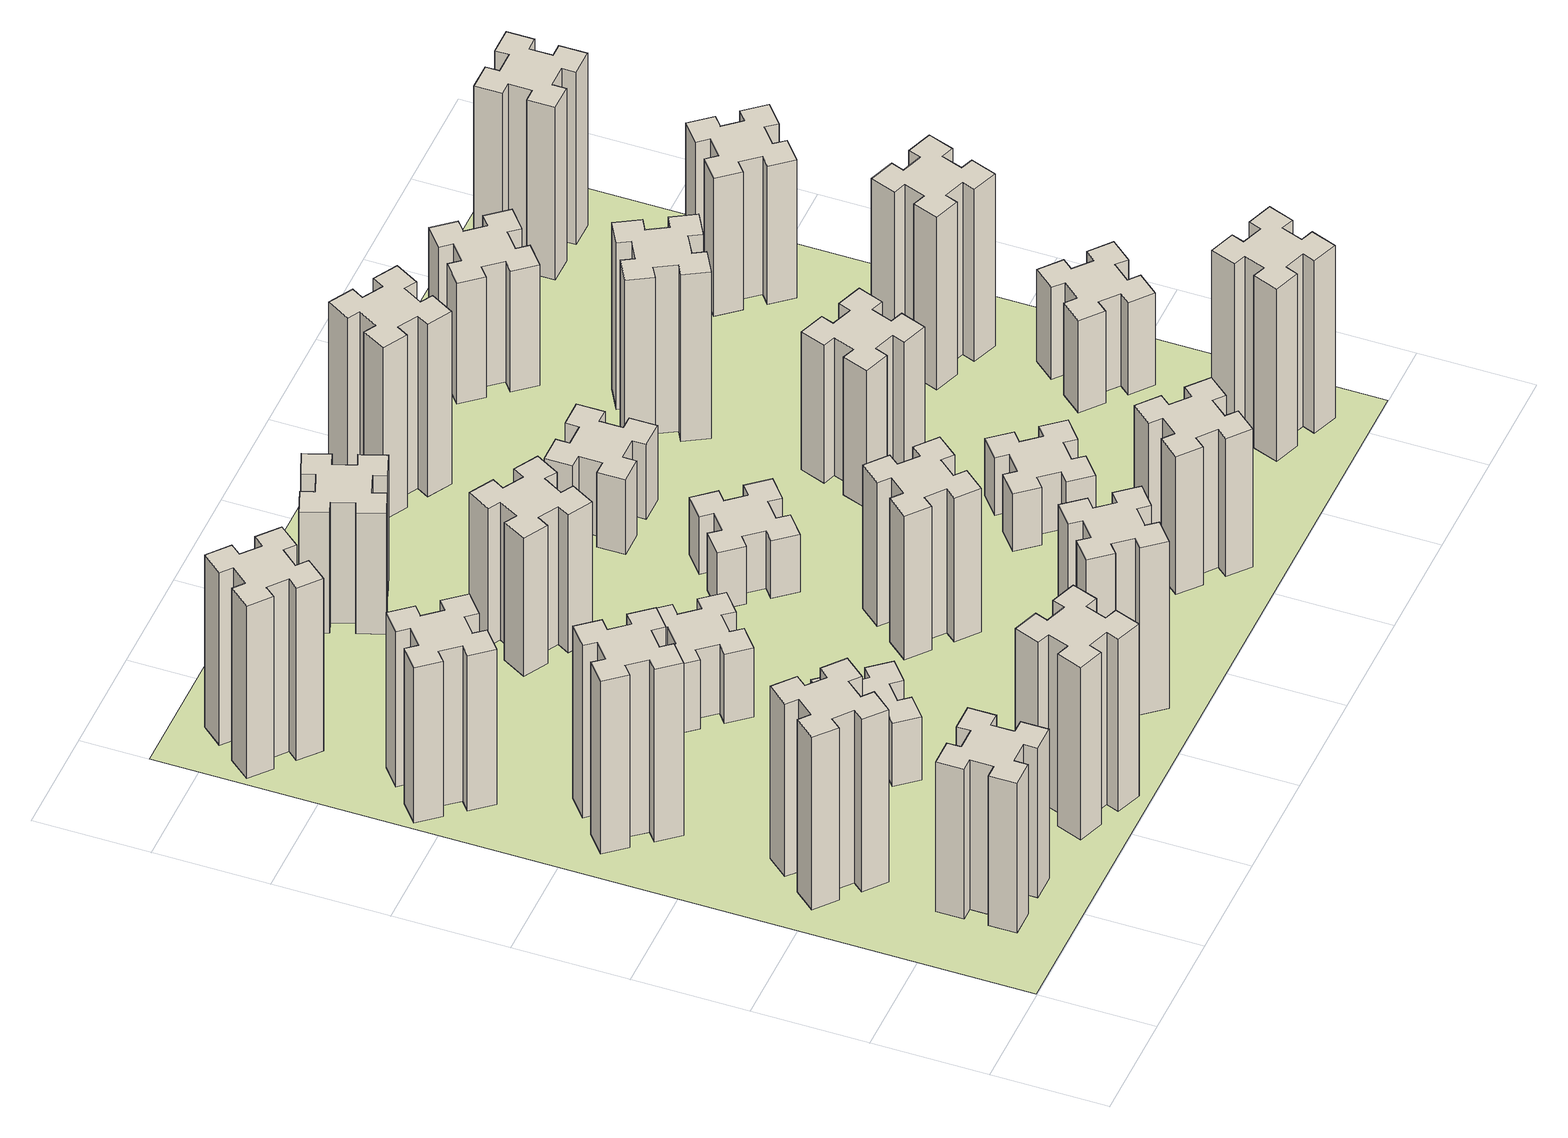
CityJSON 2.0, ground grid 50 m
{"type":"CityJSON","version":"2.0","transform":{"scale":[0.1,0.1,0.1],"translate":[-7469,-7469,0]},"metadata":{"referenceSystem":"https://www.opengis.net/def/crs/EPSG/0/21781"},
"CityObjects":{
"building1":{"type":"Building","attributes":{"class":"1000","function":"1000","usage":"1000","yearOfConstruction":2016,"roofType":"1000","measuredHeight":78,"storeysAboveGround":30,"storeysBelowGround":0},"geometry":[{"type":"Solid","lod":"1","boundaries":[[[[0,1,2,3,4,5,6,7,8,9,10,11,12,13,14,15,16,17,18,19]],[[17,16,20,21]],[[16,15,22,20]],[[15,14,23,22]],[[14,13,24,23]],[[13,12,25,24]],[[12,11,26,25]],[[11,10,27,26]],[[10,9,28,27]],[[9,8,29,28]],[[8,7,30,29]],[[7,6,31,30]],[[6,5,32,31]],[[5,4,33,32]],[[4,3,34,33]],[[3,2,35,34]],[[2,1,36,35]],[[1,0,37,36]],[[0,19,38,37]],[[19,18,39,38]],[[18,17,21,39]],[[24,25,26,27,28,29,30,31,32,33,34,35,36,37,38,39,21,20,22,23]]]]}]},
"building2":{"type":"Building","attributes":{"class":"1000","function":"1000","usage":"1000","yearOfConstruction":2016,"roofType":"1000","measuredHeight":90,"storeysAboveGround":30,"storeysBelowGround":0},"geometry":[{"type":"Solid","lod":"1","boundaries":[[[[40,41,42,43,44,45,46,47,48,49,50,51,52,53,54,55,56,57,58,59]],[[57,56,60,61]],[[56,55,62,60]],[[55,54,63,62]],[[54,53,64,63]],[[53,52,65,64]],[[52,51,66,65]],[[51,50,67,66]],[[50,49,68,67]],[[49,48,69,68]],[[48,47,70,69]],[[47,46,71,70]],[[46,45,72,71]],[[45,44,73,72]],[[44,43,74,73]],[[43,42,75,74]],[[42,41,76,75]],[[41,40,77,76]],[[40,59,78,77]],[[59,58,79,78]],[[58,57,61,79]],[[64,65,66,67,68,69,70,71,72,73,74,75,76,77,78,79,61,60,62,63]]]]}]},
"building3":{"type":"Building","attributes":{"class":"1000","function":"1000","usage":"1000","yearOfConstruction":2016,"roofType":"1000","measuredHeight":90,"storeysAboveGround":30,"storeysBelowGround":0},"geometry":[{"type":"Solid","lod":"1","boundaries":[[[[80,81,82,83,84,85,86,87,88,89,90,91,92,93,94,95,96,97,98,99]],[[97,96,100,101]],[[96,95,102,100]],[[95,94,103,102]],[[94,93,104,103]],[[93,92,105,104]],[[92,91,106,105]],[[91,90,107,106]],[[90,89,108,107]],[[89,88,109,108]],[[88,87,110,109]],[[87,86,111,110]],[[86,85,112,111]],[[85,84,113,112]],[[84,83,114,113]],[[83,82,115,114]],[[82,81,116,115]],[[81,80,117,116]],[[80,99,118,117]],[[99,98,119,118]],[[98,97,101,119]],[[104,105,106,107,108,109,110,111,112,113,114,115,116,117,118,119,101,100,102,103]]]]}]},
"building4":{"type":"Building","attributes":{"class":"1000","function":"1000","usage":"1000","yearOfConstruction":2016,"roofType":"1000","measuredHeight":81,"storeysAboveGround":30,"storeysBelowGround":0},"geometry":[{"type":"Solid","lod":"1","boundaries":[[[[120,121,122,123,124,125,126,127,128,129,130,131,132,133,134,135,136,137,138,139]],[[137,136,140,141]],[[136,135,142,140]],[[135,134,143,142]],[[134,133,144,143]],[[133,132,145,144]],[[132,131,146,145]],[[131,130,147,146]],[[130,129,148,147]],[[129,128,149,148]],[[128,127,150,149]],[[127,126,151,150]],[[126,125,152,151]],[[125,124,153,152]],[[124,123,154,153]],[[123,122,155,154]],[[122,121,156,155]],[[121,120,157,156]],[[120,139,158,157]],[[139,138,159,158]],[[138,137,141,159]],[[144,145,146,147,148,149,150,151,152,153,154,155,156,157,158,159,141,140,142,143]]]]}]},
"building5":{"type":"Building","attributes":{"class":"1000","function":"1000","usage":"1000","yearOfConstruction":2016,"roofType":"1000","measuredHeight":90,"storeysAboveGround":30,"storeysBelowGround":0},"geometry":[{"type":"Solid","lod":"1","boundaries":[[[[160,161,162,163,164,165,166,167,168,169,170,171,172,173,174,175,176,177,178,179]],[[177,176,180,181]],[[176,175,182,180]],[[175,174,183,182]],[[174,173,184,183]],[[173,172,185,184]],[[172,171,186,185]],[[171,170,187,186]],[[170,169,188,187]],[[169,168,189,188]],[[168,167,190,189]],[[167,166,191,190]],[[166,165,192,191]],[[165,164,193,192]],[[164,163,194,193]],[[163,162,195,194]],[[162,161,196,195]],[[161,160,197,196]],[[160,179,198,197]],[[179,178,199,198]],[[178,177,181,199]],[[184,185,186,187,188,189,190,191,192,193,194,195,196,197,198,199,181,180,182,183]]]]}]},
"building6":{"type":"Building","attributes":{"class":"1000","function":"1000","usage":"1000","yearOfConstruction":2016,"roofType":"1000","measuredHeight":90,"storeysAboveGround":30,"storeysBelowGround":0},"geometry":[{"type":"Solid","lod":"1","boundaries":[[[[200,201,202,203,204,205,206,207,208,209,210,211,212,213,214,215,216,217,218,219]],[[217,216,220,221]],[[216,215,222,220]],[[215,214,223,222]],[[214,213,224,223]],[[213,212,225,224]],[[212,211,226,225]],[[211,210,227,226]],[[210,209,228,227]],[[209,208,229,228]],[[208,207,230,229]],[[207,206,231,230]],[[206,205,232,231]],[[205,204,233,232]],[[204,203,234,233]],[[203,202,235,234]],[[202,201,236,235]],[[201,200,237,236]],[[200,219,238,237]],[[219,218,239,238]],[[218,217,221,239]],[[224,225,226,227,228,229,230,231,232,233,234,235,236,237,238,239,221,220,222,223]]]]}]},
"building7":{"type":"Building","attributes":{"class":"1000","function":"1000","usage":"1000","yearOfConstruction":2016,"roofType":"1000","measuredHeight":33,"storeysAboveGround":30,"storeysBelowGround":0},"geometry":[{"type":"Solid","lod":"1","boundaries":[[[[240,241,242,243,244,245,246,247,248,249,250,251,252,253,254,255,256,257,258,259]],[[257,256,260,261]],[[256,255,262,260]],[[255,254,263,262]],[[254,253,264,263]],[[253,252,265,264]],[[252,251,266,265]],[[251,250,267,266]],[[250,249,268,267]],[[249,248,269,268]],[[248,247,270,269]],[[247,246,271,270]],[[246,245,272,271]],[[245,244,273,272]],[[244,243,274,273]],[[243,242,275,274]],[[242,241,276,275]],[[241,240,277,276]],[[240,259,278,277]],[[259,258,279,278]],[[258,257,261,279]],[[264,265,266,267,268,269,270,271,272,273,274,275,276,277,278,279,261,260,262,263]]]]}]},
"building8":{"type":"Building","attributes":{"class":"1000","function":"1000","usage":"1000","yearOfConstruction":2016,"roofType":"1000","measuredHeight":36,"storeysAboveGround":30,"storeysBelowGround":0},"geometry":[{"type":"Solid","lod":"1","boundaries":[[[[280,281,282,283,284,285,286,287,288,289,290,291,292,293,294,295,296,297,298,299]],[[297,296,300,301]],[[296,295,302,300]],[[295,294,303,302]],[[294,293,304,303]],[[293,292,305,304]],[[292,291,306,305]],[[291,290,307,306]],[[290,289,308,307]],[[289,288,309,308]],[[288,287,310,309]],[[287,286,311,310]],[[286,285,312,311]],[[285,284,313,312]],[[284,283,314,313]],[[283,282,315,314]],[[282,281,316,315]],[[281,280,317,316]],[[280,299,318,317]],[[299,298,319,318]],[[298,297,301,319]],[[304,305,306,307,308,309,310,311,312,313,314,315,316,317,318,319,301,300,302,303]]]]}]},
"building9":{"type":"Building","attributes":{"class":"1000","function":"1000","usage":"1000","yearOfConstruction":2016,"roofType":"1000","measuredHeight":87,"storeysAboveGround":30,"storeysBelowGround":0},"geometry":[{"type":"Solid","lod":"1","boundaries":[[[[320,321,322,323,324,325,326,327,328,329,330,331,332,333,334,335,336,337,338,339]],[[337,336,340,341]],[[336,335,342,340]],[[335,334,343,342]],[[334,333,344,343]],[[333,332,345,344]],[[332,331,346,345]],[[331,330,347,346]],[[330,329,348,347]],[[329,328,349,348]],[[328,327,350,349]],[[327,326,351,350]],[[326,325,352,351]],[[325,324,353,352]],[[324,323,354,353]],[[323,322,355,354]],[[322,321,356,355]],[[321,320,357,356]],[[320,339,358,357]],[[339,338,359,358]],[[338,337,341,359]],[[344,345,346,347,348,349,350,351,352,353,354,355,356,357,358,359,341,340,342,343]]]]}]},
"building10":{"type":"Building","attributes":{"class":"1000","function":"1000","usage":"1000","yearOfConstruction":2016,"roofType":"1000","measuredHeight":72,"storeysAboveGround":30,"storeysBelowGround":0},"geometry":[{"type":"Solid","lod":"1","boundaries":[[[[360,361,362,363,364,365,366,367,368,369,370,371,372,373,374,375,376,377,378,379]],[[377,376,380,381]],[[376,375,382,380]],[[375,374,383,382]],[[374,373,384,383]],[[373,372,385,384]],[[372,371,386,385]],[[371,370,387,386]],[[370,369,388,387]],[[369,368,389,388]],[[368,367,390,389]],[[367,366,391,390]],[[366,365,392,391]],[[365,364,393,392]],[[364,363,394,393]],[[363,362,395,394]],[[362,361,396,395]],[[361,360,397,396]],[[360,379,398,397]],[[379,378,399,398]],[[378,377,381,399]],[[384,385,386,387,388,389,390,391,392,393,394,395,396,397,398,399,381,380,382,383]]]]}]},
"building11":{"type":"Building","attributes":{"class":"1000","function":"1000","usage":"1000","yearOfConstruction":2016,"roofType":"1000","measuredHeight":63,"storeysAboveGround":30,"storeysBelowGround":0},"geometry":[{"type":"Solid","lod":"1","boundaries":[[[[400,401,402,403,404,405,406,407,408,409,410,411,412,413,414,415,416,417,418,419]],[[417,416,420,421]],[[416,415,422,420]],[[415,414,423,422]],[[414,413,424,423]],[[413,412,425,424]],[[412,411,426,425]],[[411,410,427,426]],[[410,409,428,427]],[[409,408,429,428]],[[408,407,430,429]],[[407,406,431,430]],[[406,405,432,431]],[[405,404,433,432]],[[404,403,434,433]],[[403,402,435,434]],[[402,401,436,435]],[[401,400,437,436]],[[400,419,438,437]],[[419,418,439,438]],[[418,417,421,439]],[[424,425,426,427,428,429,430,431,432,433,434,435,436,437,438,439,421,420,422,423]]]]}]},
"building12":{"type":"Building","attributes":{"class":"1000","function":"1000","usage":"1000","yearOfConstruction":2016,"roofType":"1000","measuredHeight":75,"storeysAboveGround":30,"storeysBelowGround":0},"geometry":[{"type":"Solid","lod":"1","boundaries":[[[[440,441,442,443,444,445,446,447,448,449,450,451,452,453,454,455,456,457,458,459]],[[457,456,460,461]],[[456,455,462,460]],[[455,454,463,462]],[[454,453,464,463]],[[453,452,465,464]],[[452,451,466,465]],[[451,450,467,466]],[[450,449,468,467]],[[449,448,469,468]],[[448,447,470,469]],[[447,446,471,470]],[[446,445,472,471]],[[445,444,473,472]],[[444,443,474,473]],[[443,442,475,474]],[[442,441,476,475]],[[441,440,477,476]],[[440,459,478,477]],[[459,458,479,478]],[[458,457,461,479]],[[464,465,466,467,468,469,470,471,472,473,474,475,476,477,478,479,461,460,462,463]]]]}]},
"building13":{"type":"Building","attributes":{"class":"1000","function":"1000","usage":"1000","yearOfConstruction":2016,"roofType":"1000","measuredHeight":30,"storeysAboveGround":30,"storeysBelowGround":0},"geometry":[{"type":"Solid","lod":"1","boundaries":[[[[480,481,482,483,484,485,486,487,488,489,490,491,492,493,494,495,496,497,498,499]],[[497,496,500,501]],[[496,495,502,500]],[[495,494,503,502]],[[494,493,504,503]],[[493,492,505,504]],[[492,491,506,505]],[[491,490,507,506]],[[490,489,508,507]],[[489,488,509,508]],[[488,487,510,509]],[[487,486,511,510]],[[486,485,512,511]],[[485,484,513,512]],[[484,483,514,513]],[[483,482,515,514]],[[482,481,516,515]],[[481,480,517,516]],[[480,499,518,517]],[[499,498,519,518]],[[498,497,501,519]],[[504,505,506,507,508,509,510,511,512,513,514,515,516,517,518,519,501,500,502,503]]]]}]},
"building14":{"type":"Building","attributes":{"class":"1000","function":"1000","usage":"1000","yearOfConstruction":2016,"roofType":"1000","measuredHeight":72,"storeysAboveGround":30,"storeysBelowGround":0},"geometry":[{"type":"Solid","lod":"1","boundaries":[[[[520,521,522,523,524,525,526,527,528,529,530,531,532,533,534,535,536,537,538,539]],[[537,536,540,541]],[[536,535,542,540]],[[535,534,543,542]],[[534,533,544,543]],[[533,532,545,544]],[[532,531,546,545]],[[531,530,547,546]],[[530,529,548,547]],[[529,528,549,548]],[[528,527,550,549]],[[527,526,551,550]],[[526,525,552,551]],[[525,524,553,552]],[[524,523,554,553]],[[523,522,555,554]],[[522,521,556,555]],[[521,520,557,556]],[[520,539,558,557]],[[539,538,559,558]],[[538,537,541,559]],[[544,545,546,547,548,549,550,551,552,553,554,555,556,557,558,559,541,540,542,543]]]]}]},
"building15":{"type":"Building","attributes":{"class":"1000","function":"1000","usage":"1000","yearOfConstruction":2016,"roofType":"1000","measuredHeight":39,"storeysAboveGround":30,"storeysBelowGround":0},"geometry":[{"type":"Solid","lod":"1","boundaries":[[[[560,561,562,563,564,565,566,567,568,569,570,571,572,573,574,575,576,577,578,579]],[[577,576,580,581]],[[576,575,582,580]],[[575,574,583,582]],[[574,573,584,583]],[[573,572,585,584]],[[572,571,586,585]],[[571,570,587,586]],[[570,569,588,587]],[[569,568,589,588]],[[568,567,590,589]],[[567,566,591,590]],[[566,565,592,591]],[[565,564,593,592]],[[564,563,594,593]],[[563,562,595,594]],[[562,561,596,595]],[[561,560,597,596]],[[560,579,598,597]],[[579,578,599,598]],[[578,577,581,599]],[[584,585,586,587,588,589,590,591,592,593,594,595,596,597,598,599,581,580,582,583]]]]}]},
"building16":{"type":"Building","attributes":{"class":"1000","function":"1000","usage":"1000","yearOfConstruction":2016,"roofType":"1000","measuredHeight":90,"storeysAboveGround":30,"storeysBelowGround":0},"geometry":[{"type":"Solid","lod":"1","boundaries":[[[[600,601,602,603,604,605,606,607,608,609,610,611,612,613,614,615,616,617,618,619]],[[617,616,620,621]],[[616,615,622,620]],[[615,614,623,622]],[[614,613,624,623]],[[613,612,625,624]],[[612,611,626,625]],[[611,610,627,626]],[[610,609,628,627]],[[609,608,629,628]],[[608,607,630,629]],[[607,606,631,630]],[[606,605,632,631]],[[605,604,633,632]],[[604,603,634,633]],[[603,602,635,634]],[[602,601,636,635]],[[601,600,637,636]],[[600,619,638,637]],[[619,618,639,638]],[[618,617,621,639]],[[624,625,626,627,628,629,630,631,632,633,634,635,636,637,638,639,621,620,622,623]]]]}]},
"building17":{"type":"Building","attributes":{"class":"1000","function":"1000","usage":"1000","yearOfConstruction":2016,"roofType":"1000","measuredHeight":30,"storeysAboveGround":30,"storeysBelowGround":0},"geometry":[{"type":"Solid","lod":"1","boundaries":[[[[640,641,642,643,644,645,646,647,648,649,650,651,652,653,654,655,656,657,658,659]],[[657,656,660,661]],[[656,655,662,660]],[[655,654,663,662]],[[654,653,664,663]],[[653,652,665,664]],[[652,651,666,665]],[[651,650,667,666]],[[650,649,668,667]],[[649,648,669,668]],[[648,647,670,669]],[[647,646,671,670]],[[646,645,672,671]],[[645,644,673,672]],[[644,643,674,673]],[[643,642,675,674]],[[642,641,676,675]],[[641,640,677,676]],[[640,659,678,677]],[[659,658,679,678]],[[658,657,661,679]],[[664,665,666,667,668,669,670,671,672,673,674,675,676,677,678,679,661,660,662,663]]]]}]},
"building18":{"type":"Building","attributes":{"class":"1000","function":"1000","usage":"1000","yearOfConstruction":2016,"roofType":"1000","measuredHeight":72,"storeysAboveGround":30,"storeysBelowGround":0},"geometry":[{"type":"Solid","lod":"1","boundaries":[[[[680,681,682,683,684,685,686,687,688,689,690,691,692,693,694,695,696,697,698,699]],[[697,696,700,701]],[[696,695,702,700]],[[695,694,703,702]],[[694,693,704,703]],[[693,692,705,704]],[[692,691,706,705]],[[691,690,707,706]],[[690,689,708,707]],[[689,688,709,708]],[[688,687,710,709]],[[687,686,711,710]],[[686,685,712,711]],[[685,684,713,712]],[[684,683,714,713]],[[683,682,715,714]],[[682,681,716,715]],[[681,680,717,716]],[[680,699,718,717]],[[699,698,719,718]],[[698,697,701,719]],[[704,705,706,707,708,709,710,711,712,713,714,715,716,717,718,719,701,700,702,703]]]]}]},
"building19":{"type":"Building","attributes":{"class":"1000","function":"1000","usage":"1000","yearOfConstruction":2016,"roofType":"1000","measuredHeight":87,"storeysAboveGround":30,"storeysBelowGround":0},"geometry":[{"type":"Solid","lod":"1","boundaries":[[[[720,721,722,723,724,725,726,727,728,729,730,731,732,733,734,735,736,737,738,739]],[[737,736,740,741]],[[736,735,742,740]],[[735,734,743,742]],[[734,733,744,743]],[[733,732,745,744]],[[732,731,746,745]],[[731,730,747,746]],[[730,729,748,747]],[[729,728,749,748]],[[728,727,750,749]],[[727,726,751,750]],[[726,725,752,751]],[[725,724,753,752]],[[724,723,754,753]],[[723,722,755,754]],[[722,721,756,755]],[[721,720,757,756]],[[720,739,758,757]],[[739,738,759,758]],[[738,737,741,759]],[[744,745,746,747,748,749,750,751,752,753,754,755,756,757,758,759,741,740,742,743]]]]}]},
"building20":{"type":"Building","attributes":{"class":"1000","function":"1000","usage":"1000","yearOfConstruction":2016,"roofType":"1000","measuredHeight":90,"storeysAboveGround":30,"storeysBelowGround":0},"geometry":[{"type":"Solid","lod":"1","boundaries":[[[[760,761,762,763,764,765,766,767,768,769,770,771,772,773,774,775,776,777,778,779]],[[777,776,780,781]],[[776,775,782,780]],[[775,774,783,782]],[[774,773,784,783]],[[773,772,785,784]],[[772,771,786,785]],[[771,770,787,786]],[[770,769,788,787]],[[769,768,789,788]],[[768,767,790,789]],[[767,766,791,790]],[[766,765,792,791]],[[765,764,793,792]],[[764,763,794,793]],[[763,762,795,794]],[[762,761,796,795]],[[761,760,797,796]],[[760,779,798,797]],[[779,778,799,798]],[[778,777,781,799]],[[784,785,786,787,788,789,790,791,792,793,794,795,796,797,798,799,781,780,782,783]]]]}]},
"building21":{"type":"Building","attributes":{"class":"1000","function":"1000","usage":"1000","yearOfConstruction":2016,"roofType":"1000","measuredHeight":63,"storeysAboveGround":30,"storeysBelowGround":0},"geometry":[{"type":"Solid","lod":"1","boundaries":[[[[800,801,802,803,804,805,806,807,808,809,810,811,812,813,814,815,816,817,818,819]],[[817,816,820,821]],[[816,815,822,820]],[[815,814,823,822]],[[814,813,824,823]],[[813,812,825,824]],[[812,811,826,825]],[[811,810,827,826]],[[810,809,828,827]],[[809,808,829,828]],[[808,807,830,829]],[[807,806,831,830]],[[806,805,832,831]],[[805,804,833,832]],[[804,803,834,833]],[[803,802,835,834]],[[802,801,836,835]],[[801,800,837,836]],[[800,819,838,837]],[[819,818,839,838]],[[818,817,821,839]],[[824,825,826,827,828,829,830,831,832,833,834,835,836,837,838,839,821,820,822,823]]]]}]},
"building22":{"type":"Building","attributes":{"class":"1000","function":"1000","usage":"1000","yearOfConstruction":2016,"roofType":"1000","measuredHeight":48,"storeysAboveGround":30,"storeysBelowGround":0},"geometry":[{"type":"Solid","lod":"1","boundaries":[[[[840,841,842,843,844,845,846,847,848,849,850,851,852,853,854,855,856,857,858,859]],[[857,856,860,861]],[[856,855,862,860]],[[855,854,863,862]],[[854,853,864,863]],[[853,852,865,864]],[[852,851,866,865]],[[851,850,867,866]],[[850,849,868,867]],[[849,848,869,868]],[[848,847,870,869]],[[847,846,871,870]],[[846,845,872,871]],[[845,844,873,872]],[[844,843,874,873]],[[843,842,875,874]],[[842,841,876,875]],[[841,840,877,876]],[[840,859,878,877]],[[859,858,879,878]],[[858,857,861,879]],[[864,865,866,867,868,869,870,871,872,873,874,875,876,877,878,879,861,860,862,863]]]]}]},
"building23":{"type":"Building","attributes":{"class":"1000","function":"1000","usage":"1000","yearOfConstruction":2016,"roofType":"1000","measuredHeight":90,"storeysAboveGround":30,"storeysBelowGround":0},"geometry":[{"type":"Solid","lod":"1","boundaries":[[[[880,881,882,883,884,885,886,887,888,889,890,891,892,893,894,895,896,897,898,899]],[[897,896,900,901]],[[896,895,902,900]],[[895,894,903,902]],[[894,893,904,903]],[[893,892,905,904]],[[892,891,906,905]],[[891,890,907,906]],[[890,889,908,907]],[[889,888,909,908]],[[888,887,910,909]],[[887,886,911,910]],[[886,885,912,911]],[[885,884,913,912]],[[884,883,914,913]],[[883,882,915,914]],[[882,881,916,915]],[[881,880,917,916]],[[880,899,918,917]],[[899,898,919,918]],[[898,897,901,919]],[[904,905,906,907,908,909,910,911,912,913,914,915,916,917,918,919,901,900,902,903]]]]}]},
"building24":{"type":"Building","attributes":{"class":"1000","function":"1000","usage":"1000","yearOfConstruction":2016,"roofType":"1000","measuredHeight":72,"storeysAboveGround":30,"storeysBelowGround":0},"geometry":[{"type":"Solid","lod":"1","boundaries":[[[[920,921,922,923,924,925,926,927,928,929,930,931,932,933,934,935,936,937,938,939]],[[937,936,940,941]],[[936,935,942,940]],[[935,934,943,942]],[[934,933,944,943]],[[933,932,945,944]],[[932,931,946,945]],[[931,930,947,946]],[[930,929,948,947]],[[929,928,949,948]],[[928,927,950,949]],[[927,926,951,950]],[[926,925,952,951]],[[925,924,953,952]],[[924,923,954,953]],[[923,922,955,954]],[[922,921,956,955]],[[921,920,957,956]],[[920,939,958,957]],[[939,938,959,958]],[[938,937,941,959]],[[944,945,946,947,948,949,950,951,952,953,954,955,956,957,958,959,941,940,942,943]]]]}]},
"building25":{"type":"Building","attributes":{"class":"1000","function":"1000","usage":"1000","yearOfConstruction":2016,"roofType":"1000","measuredHeight":90,"storeysAboveGround":30,"storeysBelowGround":0},"geometry":[{"type":"Solid","lod":"1","boundaries":[[[[960,961,962,963,964,965,966,967,968,969,970,971,972,973,974,975,976,977,978,979]],[[977,976,980,981]],[[976,975,982,980]],[[975,974,983,982]],[[974,973,984,983]],[[973,972,985,984]],[[972,971,986,985]],[[971,970,987,986]],[[970,969,988,987]],[[969,968,989,988]],[[968,967,990,989]],[[967,966,991,990]],[[966,965,992,991]],[[965,964,993,992]],[[964,963,994,993]],[[963,962,995,994]],[[962,961,996,995]],[[961,960,997,996]],[[960,979,998,997]],[[979,978,999,998]],[[978,977,981,999]],[[984,985,986,987,988,989,990,991,992,993,994,995,996,997,998,999,981,980,982,983]]]]}]},
"landuse1":{"type":"LandUse","attributes":{"name":"plot1","function":"1010"},"geometry":[{"type":"MultiSurface","lod":"1","boundaries":[[[1000,1001,1002,1003]]]}]}
},
"vertices":[
[365,425,0],[365,325,0],[305,325,0],[305,205,0],[425,205,0],[425,265,0],[525,265,0],[525,205,0],[645,205,0],[645,325,0],[585,325,0],[585,425,0],[645,425,0],[645,545,0],[525,545,0],[525,485,0],[425,485,0],[425,545,0],[305,545,0],[305,425,0],[425,485,780],[425,545,780],[525,485,780],[525,545,780],[645,545,780],[645,425,780],[585,425,780],[585,325,780],[645,325,780],[645,205,780],[525,205,780],[525,265,780],[425,265,780],[425,205,780],[305,205,780],[305,325,780],[365,325,780],[365,425,780],[305,425,780],[305,545,780],
[484,1067,0],[408,1132,0],[446,1178,0],[354,1255,0],[277,1163,0],[323,1124,0],[259,1048,0],[213,1086,0],[136,994,0],[228,917,0],[266,963,0],[343,899,0],[304,853,0],[396,776,0],[473,868,0],[427,906,0],[492,983,0],[538,944,0],[615,1036,0],[523,1113,0],[492,983,900],[538,944,900],[427,906,900],[473,868,900],[396,776,900],[304,853,900],[343,899,900],[266,963,900],[228,917,900],[136,994,900],[213,1086,900],[259,1048,900],[323,1124,900],[277,1163,900],[354,1255,900],[446,1178,900],[408,1132,900],[484,1067,900],[523,1113,900],[615,1036,900],
[492,1888,0],[427,1964,0],[473,2003,0],[396,2095,0],[304,2018,0],[343,1972,0],[266,1907,0],[228,1953,0],[136,1876,0],[213,1784,0],[259,1823,0],[323,1746,0],[277,1708,0],[354,1616,0],[446,1693,0],[408,1739,0],[484,1803,0],[523,1757,0],[615,1834,0],[538,1926,0],[484,1803,900],[523,1757,900],[408,1739,900],[446,1693,900],[354,1616,900],[277,1708,900],[323,1746,900],[259,1823,900],[213,1784,900],[136,1876,900],[228,1953,900],[266,1907,900],[343,1972,900],[304,2018,900],[396,2095,900],[473,2003,900],[427,1964,900],[492,1888,900],[538,1926,900],[615,1834,900],
[243,2712,0],[166,2647,0],[128,2693,0],[36,2616,0],[113,2524,0],[159,2563,0],[223,2486,0],[177,2448,0],[254,2356,0],[346,2433,0],[308,2479,0],[384,2543,0],[423,2497,0],[515,2574,0],[438,2666,0],[392,2628,0],[327,2704,0],[373,2743,0],[296,2835,0],[204,2758,0],[327,2704,810],[373,2743,810],[392,2628,810],[438,2666,810],[515,2574,810],[423,2497,810],[384,2543,810],[308,2479,810],[346,2433,810],[254,2356,810],[177,2448,810],[223,2486,810],[159,2563,810],[113,2524,810],[36,2616,810],[128,2693,810],[166,2647,810],[243,2712,810],[204,2758,810],[296,2835,810],
[1029,360,0],[995,266,0],[939,287,0],[897,174,0],[1010,133,0],[1031,189,0],[1125,155,0],[1104,99,0],[1217,57,0],[1258,170,0],[1202,191,0],[1236,285,0],[1292,264,0],[1333,377,0],[1220,418,0],[1200,362,0],[1106,396,0],[1127,452,0],[1014,493,0],[973,380,0],[1106,396,900],[1127,452,900],[1200,362,900],[1220,418,900],[1333,377,900],[1292,264,900],[1236,285,900],[1202,191,900],[1258,170,900],[1217,57,900],[1104,99,900],[1125,155,900],[1031,189,900],[1010,133,900],[897,174,900],[939,287,900],[995,266,900],[1029,360,900],[973,380,900],[1014,493,900],
[384,3387,0],[308,3452,0],[346,3498,0],[254,3575,0],[177,3483,0],[223,3444,0],[159,3368,0],[113,3406,0],[36,3314,0],[128,3237,0],[166,3283,0],[243,3219,0],[204,3173,0],[296,3096,0],[373,3188,0],[327,3226,0],[392,3303,0],[438,3264,0],[515,3356,0],[423,3433,0],[392,3303,900],[438,3264,900],[327,3226,900],[373,3188,900],[296,3096,900],[204,3173,900],[243,3219,900],[166,3283,900],[128,3237,900],[36,3314,900],[113,3406,900],[159,3368,900],[223,3444,900],[177,3483,900],[254,3575,900],[346,3498,900],[308,3452,900],[384,3387,900],[423,3433,900],[515,3356,900],
[983,1232,0],[906,1167,0],[868,1213,0],[776,1136,0],[853,1044,0],[899,1083,0],[963,1006,0],[917,968,0],[994,876,0],[1086,953,0],[1048,999,0],[1124,1063,0],[1163,1017,0],[1255,1094,0],[1178,1186,0],[1132,1148,0],[1067,1224,0],[1113,1263,0],[1036,1355,0],[944,1278,0],[1067,1224,330],[1113,1263,330],[1132,1148,330],[1178,1186,330],[1255,1094,330],[1163,1017,330],[1124,1063,330],[1048,999,330],[1086,953,330],[994,876,330],[917,968,330],[963,1006,330],[899,1083,330],[853,1044,330],[776,1136,330],[868,1213,330],[906,1167,330],[983,1232,330],[944,1278,330],[1036,1355,330],
[1083,1972,0],[1006,1907,0],[968,1953,0],[876,1876,0],[953,1784,0],[999,1823,0],[1063,1746,0],[1017,1708,0],[1094,1616,0],[1186,1693,0],[1148,1739,0],[1224,1803,0],[1263,1757,0],[1355,1834,0],[1278,1926,0],[1232,1888,0],[1167,1964,0],[1213,2003,0],[1136,2095,0],[1044,2018,0],[1167,1964,360],[1213,2003,360],[1232,1888,360],[1278,1926,360],[1355,1834,360],[1263,1757,360],[1224,1803,360],[1148,1739,360],[1186,1693,360],[1094,1616,360],[1017,1708,360],[1063,1746,360],[999,1823,360],[953,1784,360],[876,1876,360],[968,1953,360],[1006,1907,360],[1083,1972,360],[1044,2018,360],[1136,2095,360],
[1639,343,0],[1703,266,0],[1657,228,0],[1734,136,0],[1826,213,0],[1788,259,0],[1864,323,0],[1903,277,0],[1995,354,0],[1918,446,0],[1872,408,0],[1807,484,0],[1853,523,0],[1776,615,0],[1684,538,0],[1723,492,0],[1646,427,0],[1608,473,0],[1516,396,0],[1593,304,0],[1646,427,870],[1608,473,870],[1723,492,870],[1684,538,870],[1776,615,870],[1853,523,870],[1807,484,870],[1872,408,870],[1918,446,870],[1995,354,870],[1903,277,870],[1864,323,870],[1788,259,870],[1826,213,870],[1734,136,870],[1657,228,870],[1703,266,870],[1639,343,870],[1593,304,870],[1516,396,870],
[1117,2525,0],[1204,2475,0],[1174,2423,0],[1278,2363,0],[1338,2467,0],[1286,2497,0],[1336,2584,0],[1388,2554,0],[1448,2658,0],[1344,2718,0],[1314,2666,0],[1227,2716,0],[1257,2768,0],[1153,2828,0],[1093,2724,0],[1145,2694,0],[1095,2607,0],[1043,2637,0],[983,2533,0],[1087,2473,0],[1095,2607,720],[1043,2637,720],[1145,2694,720],[1093,2724,720],[1153,2828,720],[1257,2768,720],[1227,2716,720],[1314,2666,720],[1344,2718,720],[1448,2658,720],[1388,2554,720],[1336,2584,720],[1286,2497,720],[1338,2467,720],[1278,2363,720],[1174,2423,720],[1204,2475,720],[1117,2525,720],[1087,2473,720],[983,2533,720],
[1125,3456,0],[1031,3422,0],[1010,3478,0],[897,3437,0],[939,3324,0],[995,3345,0],[1029,3251,0],[973,3230,0],[1014,3117,0],[1127,3159,0],[1106,3215,0],[1200,3249,0],[1220,3193,0],[1333,3234,0],[1292,3347,0],[1236,3326,0],[1202,3420,0],[1258,3440,0],[1217,3553,0],[1104,3512,0],[1202,3420,630],[1258,3440,630],[1236,3326,630],[1292,3347,630],[1333,3234,630],[1220,3193,630],[1200,3249,630],[1106,3215,630],[1127,3159,630],[1014,3117,630],[973,3230,630],[1029,3251,630],[995,3345,630],[939,3324,630],[897,3437,630],[1010,3478,630],[1031,3422,630],[1125,3456,630],[1104,3512,630],[1217,3553,630],
[1803,1324,0],[1739,1248,0],[1693,1286,0],[1616,1194,0],[1708,1117,0],[1746,1163,0],[1823,1099,0],[1784,1053,0],[1876,976,0],[1953,1068,0],[1907,1106,0],[1972,1183,0],[2018,1144,0],[2095,1236,0],[2003,1313,0],[1964,1267,0],[1888,1332,0],[1926,1378,0],[1834,1455,0],[1757,1363,0],[1888,1332,750],[1926,1378,750],[1964,1267,750],[2003,1313,750],[2095,1236,750],[2018,1144,750],[1972,1183,750],[1907,1106,750],[1953,1068,750],[1876,976,750],[1784,1053,750],[1823,1099,750],[1746,1163,750],[1708,1117,750],[1616,1194,750],[1693,1286,750],[1739,1248,750],[1803,1324,750],[1757,1363,750],[1834,1455,750],
[1972,1988,0],[1907,2064,0],[1953,2103,0],[1876,2195,0],[1784,2118,0],[1823,2072,0],[1746,2007,0],[1708,2053,0],[1616,1976,0],[1693,1884,0],[1739,1923,0],[1803,1846,0],[1757,1808,0],[1834,1716,0],[1926,1793,0],[1888,1839,0],[1964,1903,0],[2003,1857,0],[2095,1934,0],[2018,2026,0],[1964,1903,300],[2003,1857,300],[1888,1839,300],[1926,1793,300],[1834,1716,300],[1757,1808,300],[1803,1846,300],[1739,1923,300],[1693,1884,300],[1616,1976,300],[1708,2053,300],[1746,2007,300],[1823,2072,300],[1784,2118,300],[1876,2195,300],[1953,2103,300],[1907,2064,300],[1972,1988,300],[2018,2026,300],[2095,1934,300],
[2486,323,0],[2563,259,0],[2524,213,0],[2616,136,0],[2693,228,0],[2647,266,0],[2712,343,0],[2758,304,0],[2835,396,0],[2743,473,0],[2704,427,0],[2628,492,0],[2666,538,0],[2574,615,0],[2497,523,0],[2543,484,0],[2479,408,0],[2433,446,0],[2356,354,0],[2448,277,0],[2479,408,720],[2433,446,720],[2543,484,720],[2497,523,720],[2574,615,720],[2666,538,720],[2628,492,720],[2704,427,720],[2743,473,720],[2835,396,720],[2758,304,720],[2712,343,720],[2647,266,720],[2693,228,720],[2616,136,720],[2524,213,720],[2563,259,720],[2486,323,720],[2448,277,720],[2356,354,720],
[2065,2545,0],[2065,2645,0],[2125,2645,0],[2125,2765,0],[2005,2765,0],[2005,2705,0],[1905,2705,0],[1905,2765,0],[1785,2765,0],[1785,2645,0],[1845,2645,0],[1845,2545,0],[1785,2545,0],[1785,2425,0],[1905,2425,0],[1905,2485,0],[2005,2485,0],[2005,2425,0],[2125,2425,0],[2125,2545,0],[2005,2485,390],[2005,2425,390],[1905,2485,390],[1905,2425,390],[1785,2425,390],[1785,2545,390],[1845,2545,390],[1845,2645,390],[1785,2645,390],[1785,2765,390],[1905,2765,390],[1905,2705,390],[2005,2705,390],[2005,2765,390],[2125,2765,390],[2125,2645,390],[2065,2645,390],[2065,2545,390],[2125,2545,390],[2125,2425,390],
[1954,3506,0],[1867,3556,0],[1897,3608,0],[1793,3668,0],[1733,3564,0],[1785,3534,0],[1735,3447,0],[1683,3477,0],[1623,3373,0],[1727,3313,0],[1757,3365,0],[1844,3315,0],[1814,3263,0],[1918,3203,0],[1978,3307,0],[1926,3337,0],[1976,3424,0],[2028,3394,0],[2088,3498,0],[1984,3558,0],[1976,3424,900],[2028,3394,900],[1926,3337,900],[1978,3307,900],[1918,3203,900],[1814,3263,900],[1844,3315,900],[1757,3365,900],[1727,3313,900],[1623,3373,900],[1683,3477,900],[1735,3447,900],[1785,3534,900],[1733,3564,900],[1793,3668,900],[1897,3608,900],[1867,3556,900],[1954,3506,900],[1984,3558,900],[2088,3498,900],
[2563,1132,0],[2486,1067,0],[2448,1113,0],[2356,1036,0],[2433,944,0],[2479,983,0],[2543,906,0],[2497,868,0],[2574,776,0],[2666,853,0],[2628,899,0],[2704,963,0],[2743,917,0],[2835,994,0],[2758,1086,0],[2712,1048,0],[2647,1124,0],[2693,1163,0],[2616,1255,0],[2524,1178,0],[2647,1124,300],[2693,1163,300],[2712,1048,300],[2758,1086,300],[2835,994,300],[2743,917,300],[2704,963,300],[2628,899,300],[2666,853,300],[2574,776,300],[2497,868,300],[2543,906,300],[2479,983,300],[2433,944,300],[2356,1036,300],[2448,1113,300],[2486,1067,300],[2563,1132,300],[2524,1178,300],[2616,1255,300],
[2682,1671,0],[2716,1765,0],[2772,1744,0],[2813,1857,0],[2700,1898,0],[2680,1842,0],[2586,1876,0],[2607,1932,0],[2494,1973,0],[2453,1860,0],[2509,1840,0],[2475,1746,0],[2419,1767,0],[2377,1654,0],[2490,1613,0],[2511,1669,0],[2605,1635,0],[2584,1579,0],[2697,1537,0],[2738,1650,0],[2605,1635,720],[2584,1579,720],[2511,1669,720],[2490,1613,720],[2377,1654,720],[2419,1767,720],[2475,1746,720],[2509,1840,720],[2453,1860,720],[2494,1973,720],[2607,1932,720],[2586,1876,720],[2680,1842,720],[2700,1898,720],[2813,1857,720],[2772,1744,720],[2716,1765,720],[2682,1671,720],[2738,1650,720],[2697,1537,720],
[2475,2584,0],[2525,2497,0],[2473,2467,0],[2533,2363,0],[2637,2423,0],[2607,2475,0],[2694,2525,0],[2724,2473,0],[2828,2533,0],[2768,2637,0],[2716,2607,0],[2666,2694,0],[2718,2724,0],[2658,2828,0],[2554,2768,0],[2584,2716,0],[2497,2666,0],[2467,2718,0],[2363,2658,0],[2423,2554,0],[2497,2666,870],[2467,2718,870],[2584,2716,870],[2554,2768,870],[2658,2828,870],[2718,2724,870],[2666,2694,870],[2716,2607,870],[2768,2637,870],[2828,2533,870],[2724,2473,870],[2694,2525,870],[2607,2475,870],[2637,2423,870],[2533,2363,870],[2473,2467,870],[2525,2497,870],[2475,2584,870],[2423,2554,870],[2363,2658,870],
[3351,289,0],[3445,255,0],[3424,199,0],[3537,157,0],[3578,270,0],[3522,291,0],[3556,385,0],[3612,364,0],[3653,477,0],[3540,518,0],[3520,462,0],[3426,496,0],[3447,552,0],[3334,593,0],[3293,480,0],[3349,460,0],[3315,366,0],[3259,387,0],[3217,274,0],[3330,233,0],[3315,366,900],[3259,387,900],[3349,460,900],[3293,480,900],[3334,593,900],[3447,552,900],[3426,496,900],[3520,462,900],[3540,518,900],[3653,477,900],[3612,364,900],[3556,385,900],[3522,291,900],[3578,270,900],[3537,157,900],[3424,199,900],[3445,255,900],[3351,289,900],[3330,233,900],[3217,274,900],
[2712,3368,0],[2647,3444,0],[2693,3483,0],[2616,3575,0],[2524,3498,0],[2563,3452,0],[2486,3387,0],[2448,3433,0],[2356,3356,0],[2433,3264,0],[2479,3303,0],[2543,3226,0],[2497,3188,0],[2574,3096,0],[2666,3173,0],[2628,3219,0],[2704,3283,0],[2743,3237,0],[2835,3314,0],[2758,3406,0],[2704,3283,630],[2743,3237,630],[2628,3219,630],[2666,3173,630],[2574,3096,630],[2497,3188,630],[2543,3226,630],[2479,3303,630],[2433,3264,630],[2356,3356,630],[2448,3433,630],[2486,3387,630],[2563,3452,630],[2524,3498,630],[2616,3575,630],[2693,3483,630],[2647,3444,630],[2712,3368,630],[2758,3406,630],[2835,3314,630],
[3487,1006,0],[3552,1083,0],[3598,1044,0],[3675,1136,0],[3583,1213,0],[3544,1167,0],[3468,1232,0],[3506,1278,0],[3414,1355,0],[3337,1263,0],[3383,1224,0],[3319,1148,0],[3273,1186,0],[3196,1094,0],[3288,1017,0],[3326,1063,0],[3403,999,0],[3364,953,0],[3456,876,0],[3533,968,0],[3403,999,480],[3364,953,480],[3326,1063,480],[3288,1017,480],[3196,1094,480],[3273,1186,480],[3319,1148,480],[3383,1224,480],[3337,1263,480],[3414,1355,480],[3506,1278,480],[3468,1232,480],[3544,1167,480],[3583,1213,480],[3675,1136,480],[3598,1044,480],[3552,1083,480],[3487,1006,480],[3533,968,480],[3456,876,480],
[3420,1842,0],[3326,1876,0],[3347,1932,0],[3234,1973,0],[3193,1860,0],[3249,1840,0],[3215,1746,0],[3159,1767,0],[3117,1654,0],[3230,1613,0],[3251,1669,0],[3345,1635,0],[3324,1579,0],[3437,1537,0],[3478,1650,0],[3422,1671,0],[3456,1765,0],[3512,1744,0],[3553,1857,0],[3440,1898,0],[3456,1765,900],[3512,1744,900],[3422,1671,900],[3478,1650,900],[3437,1537,900],[3324,1579,900],[3345,1635,900],[3251,1669,900],[3230,1613,900],[3117,1654,900],[3159,1767,900],[3215,1746,900],[3249,1840,900],[3193,1860,900],[3234,1973,900],[3347,1932,900],[3326,1876,900],[3420,1842,900],[3440,1898,900],[3553,1857,900],
[3319,2563,0],[3383,2486,0],[3337,2448,0],[3414,2356,0],[3506,2433,0],[3468,2479,0],[3544,2543,0],[3583,2497,0],[3675,2574,0],[3598,2666,0],[3552,2628,0],[3487,2704,0],[3533,2743,0],[3456,2835,0],[3364,2758,0],[3403,2712,0],[3326,2647,0],[3288,2693,0],[3196,2616,0],[3273,2524,0],[3326,2647,720],[3288,2693,720],[3403,2712,720],[3364,2758,720],[3456,2835,720],[3533,2743,720],[3487,2704,720],[3552,2628,720],[3598,2666,720],[3675,2574,720],[3583,2497,720],[3544,2543,720],[3468,2479,720],[3506,2433,720],[3414,2356,720],[3337,2448,720],[3383,2486,720],[3319,2563,720],[3273,2524,720],[3196,2616,720],
[3285,3325,0],[3385,3325,0],[3385,3265,0],[3505,3265,0],[3505,3385,0],[3445,3385,0],[3445,3485,0],[3505,3485,0],[3505,3605,0],[3385,3605,0],[3385,3545,0],[3285,3545,0],[3285,3605,0],[3165,3605,0],[3165,3485,0],[3225,3485,0],[3225,3385,0],[3165,3385,0],[3165,3265,0],[3285,3265,0],[3225,3385,900],[3165,3385,900],[3225,3485,900],[3165,3485,900],[3165,3605,900],[3285,3605,900],[3285,3545,900],[3385,3545,900],[3385,3605,900],[3505,3605,900],[3505,3485,900],[3445,3485,900],[3445,3385,900],[3505,3385,900],[3505,3265,900],[3385,3265,900],[3385,3325,900],[3285,3325,900],[3285,3265,900],[3165,3265,900],
[5,3705,0],[3705,3705,0],[3705,5,0],[5,5,0]
]}
